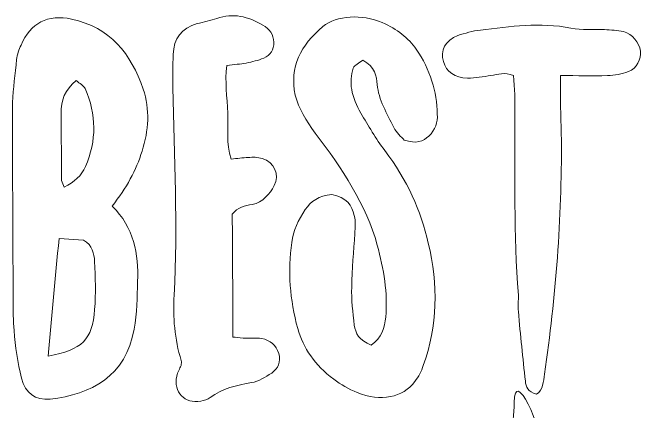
# Model space of a CAD drawing. Header units: inches. Extents: x 0.42 to 5.57, y -5.8 to -0.43.
# Drawn here: x 3.021 to 5.532, y -2.026 to -0.432 of the extents above; entities that cross this region are included whole.
import ezdxf

# ---------------------------------------------------------------- set-up
doc = ezdxf.new("R2010")
doc.units = ezdxf.units.IN
doc.header["$MEASUREMENT"] = 0
doc.layers.add('Layer 1', color=7, linetype='Continuous')

# ---------------------------------------------------------------- blocks, each defined once
blk = doc.blocks.new('block 372')
at = {"layer": 'Layer 1', "lineweight": 0}
for points, knots in [([(5.2303, -2.387), (5.2271, -2.3883), (5.2232, -2.3882), (5.2195, -2.3888), (5.219, -2.3877), (5.2207, -2.3877), (5.2208, -2.387), (5.2313, -2.3382), (5.2846, -2.2954), (5.3574, -2.2302), (5.3945, -2.1971), (5.2762, -2.2281), (5.1602, -2.3257), (5.1545, -2.3306), (5.1489, -2.3355), (5.1433, -2.3404), (5.1422, -2.3413), (5.141, -2.3422), (5.1398, -2.3433), (5.1384, -2.3419), (5.1392, -2.3409), (5.1395, -2.3399), (5.1815, -2.2005), (5.2884, -2.114), (5.2701, -2.11), (5.2481, -2.1052), (5.1796, -2.1523), (5.1312, -2.1885), (5.1394, -2.0861), (5.0227, -1.8453), (5.0245, -1.9902), (5.0257, -2.0855), (4.9907, -2.1647), (4.9935, -2.2033), (4.9559, -2.1611), (4.88, -2.0804), (4.8539, -2.0861), (4.8356, -2.0901), (4.9138, -2.2005), (4.9557, -2.3399), (4.956, -2.3409), (4.9568, -2.3419), (4.9554, -2.3433), (4.9542, -2.3422), (4.953, -2.3413), (4.9519, -2.3404), (4.9463, -2.3355), (4.9407, -2.3306), (4.935, -2.3257), (4.819, -2.2281), (4.6781, -2.2112), (4.7157, -2.244), (4.7692, -2.2907), (4.8016, -2.2947), (4.8744, -2.387), (4.8748, -2.3876), (4.8762, -2.3877), (4.8757, -2.3888), (4.872, -2.3882), (4.8682, -2.3883), (4.8649, -2.387), (4.7258, -2.3339), (4.6182, -2.3266), (4.6405, -2.3425), (4.8287, -2.4765), (4.8724, -2.5278), (4.8736, -2.5339), (4.7327, -2.4446), (4.6026, -2.4423), (4.6444, -2.4693), (4.8229, -2.5844), (4.8981, -2.6553), (4.9014, -2.6599), (4.8992, -2.6605), (4.8971, -2.6603), (4.8955, -2.6595), (4.6939, -2.5591), (4.7026, -2.5902), (4.7317, -2.612), (4.8418, -2.6945), (4.8786, -2.7397), (4.8791, -2.7401), (4.8607, -2.7495), (4.6838, -2.7963), (4.653, -3.0238), (4.6215, -3.2562), (4.726, -3.3754), (5.0476, -3.3781), (5.3692, -3.3754), (5.4737, -3.2562), (5.4422, -3.0238), (5.4268, -2.9097), (5.3643, -2.7928), (5.2223, -2.7424), (5.2164, -2.7403), (5.2188, -2.7415), (5.2161, -2.7401), (5.2166, -2.7397), (5.3268, -2.6599), (5.3947, -2.5918), (5.4294, -2.5571), (5.3297, -2.5854), (5.1997, -2.6595), (5.1982, -2.6604), (5.196, -2.6605), (5.1938, -2.6599), (5.1971, -2.6553), (5.2612, -2.5664), (5.4352, -2.4743), (5.4941, -2.4432), (5.3574, -2.4577), (5.2216, -2.5339), (5.2228, -2.5278), (5.2642, -2.4722), (5.4582, -2.3584), (5.4838, -2.3435), (5.3321, -2.346), (5.2303, -2.387)], [0, 0, 0, 0, 1, 1, 1, 2, 2, 2, 3, 3, 3, 4, 4, 4, 5, 5, 5, 6, 6, 6, 7, 7, 7, 8, 8, 8, 9, 9, 9, 10, 10, 10, 11, 11, 11, 12, 12, 12, 13, 13, 13, 14, 14, 14, 15, 15, 15, 16, 16, 16, 17, 17, 17, 18, 18, 18, 19, 19, 19, 20, 20, 20, 21, 21, 21, 22, 22, 22, 23, 23, 23, 24, 24, 24, 25, 25, 25, 26, 26, 26, 27, 27, 27, 28, 28, 28, 29, 29, 29, 30, 30, 30, 31, 31, 31, 32, 32, 32, 33, 33, 33, 34, 34, 34, 35, 35, 35, 36, 36, 36, 37, 37, 37, 38, 38, 38, 39, 39, 39, 39]), ([(5.2044, -2.7479), (5.2044, -2.7479), (5.2324, -2.7545), (5.2574, -2.7661), (5.3608, -2.814), (5.4137, -2.9193), (5.429, -3.0242), (5.4578, -3.2221), (5.3961, -3.3693), (5.0476, -3.3715), (4.6991, -3.3693), (4.6374, -3.2221), (4.6662, -3.0242), (4.6815, -2.9193), (4.7344, -2.814), (4.8378, -2.7661), (4.8653, -2.7534), (4.8872, -2.7461), (4.8872, -2.7461), (4.9354, -2.7811), (5.0004, -2.7772), (5.0508, -2.7766), (5.1403, -2.7755), (5.2044, -2.7479), (5.2044, -2.7479)], [0, 0, 0, 0, 1, 1, 1, 2, 2, 2, 3, 3, 3, 4, 4, 4, 5, 5, 5, 6, 6, 6, 7, 7, 7, 8, 8, 8, 8])]:
    blk.add_open_spline(points, degree=3, knots=knots, dxfattribs=at)
blk = doc.blocks.new('block 371')
at = {"layer": 'Layer 1'}
blk.add_blockref('block 372', (0, 0), dxfattribs=at)
blk = doc.blocks.new('block 370')
at = {"layer": 'Layer 1'}
blk.add_blockref('block 371', (0, 0), dxfattribs=at)
blk = doc.blocks.new('block 384')
at = {"layer": 'Layer 1', "lineweight": 0}
for points, knots in [([(3.4186, -1.2055), (3.5065, -1.2914), (3.5244, -1.3973), (3.5205, -1.5072), (3.5185, -1.5691), (3.5185, -1.635), (3.5065, -1.6969), (3.4745, -1.8847), (3.3347, -1.9586), (3.1709, -1.9766), (3.111, -1.9826), (3.073, -1.9546), (3.057, -1.8927), (3.0411, -1.8308), (3.0311, -1.7668), (3.027, -1.7029), (3.0211, -1.623), (3.0231, -1.5411), (3.0231, -1.4612), (3.0211, -1.2374), (3.0211, -1.0157), (3.0211, -0.792), (3.0231, -0.7341), (3.0311, -0.6782), (3.0371, -0.6202), (3.0391, -0.6002), (3.047, -0.5803), (3.055, -0.5623), (3.091, -0.4744), (3.1629, -0.4384), (3.2568, -0.4584), (3.4106, -0.4923), (3.4945, -0.5962), (3.5424, -0.7381), (3.5704, -0.82), (3.5644, -0.9039), (3.5384, -0.9858), (3.5145, -1.0617), (3.4765, -1.1336), (3.4186, -1.2055)], [0, 0, 0, 0, 1, 1, 1, 2, 2, 2, 3, 3, 3, 4, 4, 4, 5, 5, 5, 6, 6, 6, 7, 7, 7, 8, 8, 8, 9, 9, 9, 10, 10, 10, 11, 11, 11, 12, 12, 12, 13, 13, 13, 13]), ([(3.2268, -1.1296), (3.2668, -1.1096), (3.2968, -1.0837), (3.3127, -1.0477), (3.3567, -0.9438), (3.3567, -0.84), (3.3107, -0.7361), (3.3047, -0.7241), (3.2887, -0.7161), (3.2748, -0.7041), (3.2308, -0.7401), (3.2128, -0.784), (3.2148, -0.836), (3.2148, -0.9238), (3.2169, -1.0137), (3.2169, -1.1036), (3.2169, -1.1036), (3.2268, -1.1296), (3.2268, -1.1296)], [0, 0, 0, 0, 1, 1, 1, 2, 2, 2, 3, 3, 3, 4, 4, 4, 5, 5, 5, 6, 6, 6, 6]), ([(3.1629, -1.8047), (3.2988, -1.7808), (3.3407, -1.7388), (3.3487, -1.619), (3.3547, -1.5551), (3.3507, -1.4911), (3.3487, -1.4272), (3.3467, -1.3953), (3.3407, -1.3633), (3.3047, -1.3413), (3.3047, -1.3413), (3.2068, -1.3353), (3.2068, -1.3353), (3.1909, -1.4931), (3.1769, -1.6449), (3.1629, -1.8047)], [0, 0, 0, 0, 1, 1, 1, 2, 2, 2, 3, 3, 3, 4, 4, 4, 5, 5, 5, 5])]:
    blk.add_open_spline(points, degree=3, knots=knots, dxfattribs=at)
blk = doc.blocks.new('block 383')
at = {"layer": 'Layer 1'}
blk.add_blockref('block 384', (0, 0), dxfattribs=at)
blk = doc.blocks.new('block 386')
at = {"layer": 'Layer 1', "lineweight": 0}
blk.add_open_spline([(3.8942, -1.0177), (3.9181, -1.0157), (3.9401, -1.0117), (3.9621, -1.0117), (3.9801, -1.0097), (4, -1.0097), (4.018, -1.0157), (4.066, -1.0297), (4.0899, -1.0816), (4.066, -1.1236), (4.048, -1.1576), (4.022, -1.1895), (3.9781, -1.1995), (3.9481, -1.2035), (3.9201, -1.2115), (3.8982, -1.2374), (3.9002, -1.3993), (3.9002, -1.5611), (3.9002, -1.7289), (3.9121, -1.7289), (3.9261, -1.7329), (3.9421, -1.7329), (3.9681, -1.7349), (3.992, -1.7309), (4.016, -1.7349), (4.05, -1.7408), (4.0739, -1.7608), (4.0839, -1.7948), (4.0939, -1.8288), (4.0819, -1.8547), (4.056, -1.8727), (4.03, -1.8887), (4.004, -1.9066), (3.9761, -1.9106), (3.9161, -1.9206), (3.8582, -1.9346), (3.8103, -1.9706), (3.8003, -1.9786), (3.7863, -1.9826), (3.7723, -1.9846), (3.7084, -1.9965), (3.6625, -1.9486), (3.6764, -1.8847), (3.6804, -1.8687), (3.6884, -1.8547), (3.6944, -1.8427), (3.6944, -1.8347), (3.6964, -1.8288), (3.6944, -1.8228), (3.6684, -1.7368), (3.6605, -1.6489), (3.6664, -1.5611), (3.6804, -1.2854), (3.6684, -1.0097), (3.6605, -0.7321), (3.6605, -0.6881), (3.6605, -0.6442), (3.6625, -0.6002), (3.6645, -0.5363), (3.6964, -0.4943), (3.7583, -0.4764), (3.7843, -0.4704), (3.8122, -0.4644), (3.8362, -0.4564), (3.9022, -0.4324), (3.9621, -0.4484), (4.02, -0.4824), (4.048, -0.4983), (4.064, -0.5204), (4.064, -0.5503), (4.066, -0.5803), (4.05, -0.6042), (4.024, -0.6142), (4.002, -0.6242), (3.9781, -0.6282), (3.9541, -0.6342), (3.9301, -0.6382), (3.9062, -0.6402), (3.8762, -0.6442), (3.8682, -0.7081), (3.8782, -0.77), (3.8802, -0.834), (3.8842, -0.8939), (3.8722, -0.9538), (3.8942, -1.0177)], degree=3, knots=[0, 0, 0, 0, 1, 1, 1, 2, 2, 2, 3, 3, 3, 4, 4, 4, 5, 5, 5, 6, 6, 6, 7, 7, 7, 8, 8, 8, 9, 9, 9, 10, 10, 10, 11, 11, 11, 12, 12, 12, 13, 13, 13, 14, 14, 14, 15, 15, 15, 16, 16, 16, 17, 17, 17, 18, 18, 18, 19, 19, 19, 20, 20, 20, 21, 21, 21, 22, 22, 22, 23, 23, 23, 24, 24, 24, 25, 25, 25, 26, 26, 26, 27, 27, 27, 28, 28, 28, 28], dxfattribs=at)
blk = doc.blocks.new('block 385')
at = {"layer": 'Layer 1'}
blk.add_blockref('block 386', (0, 0), dxfattribs=at)
blk = doc.blocks.new('block 388')
at = {"layer": 'Layer 1', "lineweight": 0}
blk.add_open_spline([(4.5854, -0.9418), (4.5734, -0.9299), (4.5534, -0.9118), (4.5435, -0.8919), (4.5175, -0.836), (4.4815, -0.78), (4.4775, -0.7201), (4.4755, -0.6861), (4.4676, -0.6501), (4.4196, -0.6222), (4.4056, -0.6342), (4.3857, -0.6422), (4.3817, -0.6541), (4.3736, -0.6822), (4.3697, -0.7121), (4.3756, -0.7401), (4.3797, -0.772), (4.3956, -0.804), (4.4116, -0.834), (4.4416, -0.8839), (4.4715, -0.9359), (4.5075, -0.9838), (4.5954, -1.0996), (4.6533, -1.2254), (4.6813, -1.3533), (4.7212, -1.5191), (4.7192, -1.6849), (4.6613, -1.8427), (4.6533, -1.8647), (4.6433, -1.8867), (4.6274, -1.9066), (4.5794, -1.9706), (4.4915, -1.9886), (4.3976, -1.9506), (4.3637, -1.9366), (4.3317, -1.9186), (4.3038, -1.8967), (4.2279, -1.8407), (4.1819, -1.7728), (4.1599, -1.6949), (4.128, -1.579), (4.12, -1.4652), (4.1359, -1.3514), (4.1419, -1.3034), (4.1619, -1.2614), (4.1899, -1.2195), (4.2119, -1.1875), (4.2438, -1.1635), (4.2957, -1.1596), (4.3537, -1.1695), (4.3776, -1.2035), (4.3857, -1.2435), (4.3916, -1.2674), (4.3897, -1.2914), (4.3877, -1.3154), (4.3837, -1.3872), (4.3756, -1.4572), (4.3756, -1.5291), (4.3736, -1.579), (4.3797, -1.631), (4.3857, -1.6809), (4.3897, -1.7129), (4.4056, -1.7428), (4.4536, -1.7608), (4.4955, -1.7309), (4.5075, -1.6909), (4.5115, -1.6489), (4.5195, -1.5531), (4.5035, -1.4572), (4.4775, -1.3613), (4.4336, -1.2015), (4.3377, -1.0557), (4.2299, -0.9138), (4.1939, -0.8659), (4.1639, -0.8159), (4.1499, -0.762), (4.126, -0.6501), (4.1719, -0.5623), (4.2598, -0.4884), (4.3157, -0.4424), (4.4156, -0.4384), (4.4975, -0.4724), (4.5574, -0.4983), (4.6014, -0.5343), (4.6333, -0.5783), (4.6893, -0.6621), (4.7152, -0.748), (4.7172, -0.838), (4.7192, -0.8699), (4.7093, -0.9019), (4.6833, -0.9258), (4.6613, -0.9478), (4.6333, -0.9578), (4.5854, -0.9418)], degree=3, knots=[0, 0, 0, 0, 1, 1, 1, 2, 2, 2, 3, 3, 3, 4, 4, 4, 5, 5, 5, 6, 6, 6, 7, 7, 7, 8, 8, 8, 9, 9, 9, 10, 10, 10, 11, 11, 11, 12, 12, 12, 13, 13, 13, 14, 14, 14, 15, 15, 15, 16, 16, 16, 17, 17, 17, 18, 18, 18, 19, 19, 19, 20, 20, 20, 21, 21, 21, 22, 22, 22, 23, 23, 23, 24, 24, 24, 25, 25, 25, 26, 26, 26, 27, 27, 27, 28, 28, 28, 29, 29, 29, 30, 30, 30, 31, 31, 31, 31], dxfattribs=at)
blk = doc.blocks.new('block 387')
at = {"layer": 'Layer 1'}
blk.add_blockref('block 388', (0, 0), dxfattribs=at)
blk = doc.blocks.new('block 390')
at = {"layer": 'Layer 1', "lineweight": 0}
blk.add_open_spline([(5.1129, -1.9566), (5.0789, -1.9486), (5.071, -1.9267), (5.069, -1.9046), (5.059, -1.8128), (5.049, -1.7209), (5.041, -1.627), (5.037, -1.605), (5.043, -1.583), (5.041, -1.5611), (5.021, -1.3174), (5.029, -1.0776), (5.027, -0.836), (5.027, -0.786), (5.027, -0.7341), (5.021, -0.6841), (4.9871, -0.6702), (4.9591, -0.6782), (4.9311, -0.6841), (4.9012, -0.6881), (4.8692, -0.6941), (4.8373, -0.6941), (4.7873, -0.6941), (4.7534, -0.6682), (4.7414, -0.6282), (4.7274, -0.5862), (4.7494, -0.5423), (4.7993, -0.5243), (4.8273, -0.5144), (4.8592, -0.5063), (4.8892, -0.5023), (5.009, -0.4884), (5.1269, -0.4704), (5.2508, -0.4943), (5.2947, -0.5043), (5.3406, -0.4983), (5.3846, -0.5003), (5.4106, -0.5023), (5.4365, -0.5023), (5.4605, -0.5084), (5.4964, -0.5184), (5.5244, -0.5523), (5.5284, -0.5862), (5.5324, -0.6182), (5.5144, -0.6561), (5.4805, -0.6682), (5.4545, -0.6782), (5.4245, -0.6841), (5.3966, -0.6841), (5.3366, -0.6861), (5.2767, -0.6841), (5.2088, -0.6841), (5.2088, -0.6841), (5.2088, -0.7301), (5.2088, -0.7301), (5.2088, -0.8), (5.2108, -0.8719), (5.2128, -0.9418), (5.2148, -1.2555), (5.1908, -1.5691), (5.1449, -1.8767), (5.1409, -1.9066), (5.1409, -1.9406), (5.1129, -1.9566)], degree=3, knots=[0, 0, 0, 0, 1, 1, 1, 2, 2, 2, 3, 3, 3, 4, 4, 4, 5, 5, 5, 6, 6, 6, 7, 7, 7, 8, 8, 8, 9, 9, 9, 10, 10, 10, 11, 11, 11, 12, 12, 12, 13, 13, 13, 14, 14, 14, 15, 15, 15, 16, 16, 16, 17, 17, 17, 18, 18, 18, 19, 19, 19, 20, 20, 20, 21, 21, 21, 21], dxfattribs=at)
blk = doc.blocks.new('block 389')
at = {"layer": 'Layer 1'}
blk.add_blockref('block 390', (0, 0), dxfattribs=at)
blk = doc.blocks.new('block 376')
at = {"layer": 'Layer 1'}
for name in ['block 383', 'block 385', 'block 387', 'block 389']:
    blk.add_blockref(name, (0, 0), dxfattribs=at)

msp = doc.modelspace()

# ---------------------------------------------------------------- block references
at = {"layer": 'Layer 1'}
for name in ['block 376', 'block 370']:
    msp.add_blockref(name, (0, 0), dxfattribs=at)

doc.saveas('drawing.dxf')
